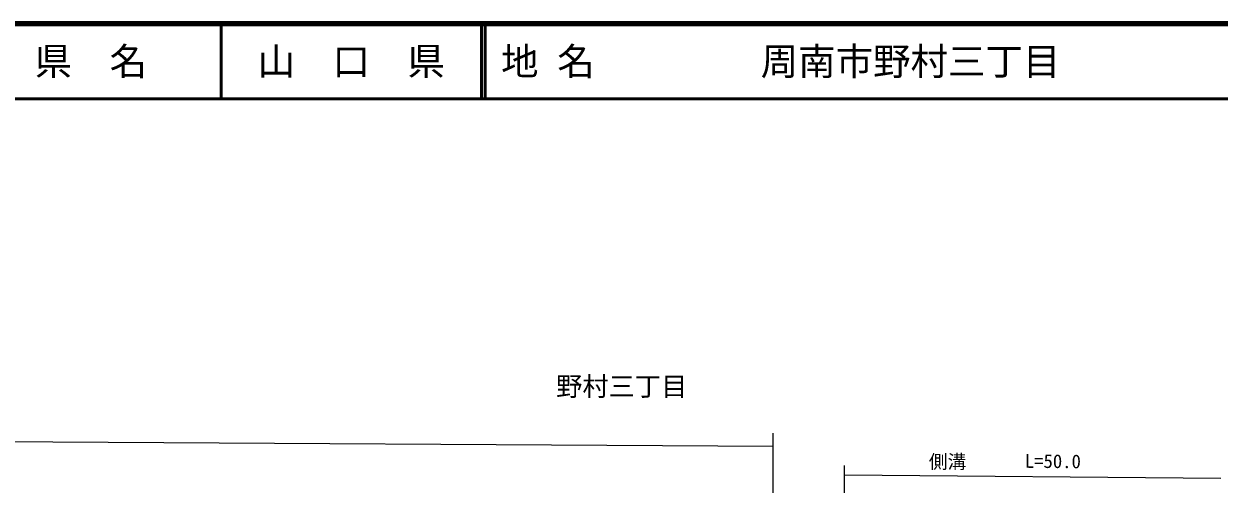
# Model space of a CAD drawing. Units: millimetres at full size, sheet at 1:1000; details may follow other scales. Extents: x 40000 to 680000, y 20000 to 380000.
# Drawn here: x 306692 to 466205, y 318596 to 380000 of the extents above; entities that cross this region are included whole.
import ezdxf
from ezdxf.enums import TextEntityAlignment as Align

# ---------------------------------------------------------------- set-up
doc = ezdxf.new("R2010")
doc.units = ezdxf.units.MM
doc.header["$LTSCALE"] = 1000
doc.layers.add('M-BMK-HTXT', color=7, linetype='Continuous')
doc.layers.add('M-TTL-TXT', color=7, linetype='Continuous')
for name, color, linetype, lineweight in [('M-STR-HTXT', 7, 'Continuous', 13), ('M-TTL', 2, 'Continuous', 140), ('M-TTL-LINE', 7, 'Continuous', 50)]:
    doc.layers.add(name, color=color, linetype=linetype, lineweight=lineweight)
doc.styles.add('ＭＳ ゴシック', font='')
doc.styles.get('ＭＳ ゴシック').set_extended_font_data('MS Gothic')

msp = doc.modelspace()

# ---------------------------------------------------------------- linework, layer by layer
at = {"layer": 'M-STR-HTXT'}
for p, q in [((210700, 324852), (406696, 323640)), ((406696, 295285), (406696, 325395)), ((416230, 295541), (416230, 321080)), ((416230, 319811), (466434, 319381))]:
    msp.add_line(p, q, dxfattribs=at)
at = {"layer": 'M-TTL'}
msp.add_line((680000, 380000), (40000, 380000), dxfattribs=at)
at = {"layer": 'M-TTL-LINE'}
for p, q in [((333000, 380000), (333000, 370000)), ((367750, 380000), (367750, 370000)), ((368250, 380000), (368250, 370000)), ((40000, 370000), (680000, 370000))]:
    msp.add_line(p, q, dxfattribs=at)

# ---------------------------------------------------------------- texts
at = {"layer": 'M-BMK-HTXT', "style": 'ＭＳ ゴシック'}
msp.add_text('野村三丁目', height=2566, dxfattribs=at).set_placement((377729, 329582), align=Align.BOTTOM_LEFT)
at = {"layer": 'M-STR-HTXT', "style": 'ＭＳ ゴシック'}
msp.add_text('側溝', height=1833, dxfattribs=at).set_placement((427466, 320120), align=Align.BOTTOM_LEFT)
msp.add_text('L=50.0', height=1833, rotation=359.465, dxfattribs=at).set_placement((440265, 320220), align=Align.BOTTOM_LEFT)
at = {"layer": 'M-TTL-TXT', "style": 'ＭＳ ゴシック'}
for s, p in [('県\u3000名', (315625, 375000)), ('山\u3000口\u3000県', (350375, 375000))]:
    msp.add_text(s, height=3666, dxfattribs=at).set_placement(p, align=Align.MIDDLE_CENTER)
for s, p in [('地 名', (370380, 375000)), ('周南市野村三丁目', (405024, 375000))]:
    msp.add_text(s, height=3666, dxfattribs=at).set_placement(p, align=Align.MIDDLE_LEFT)

doc.saveas('drawing.dxf')
